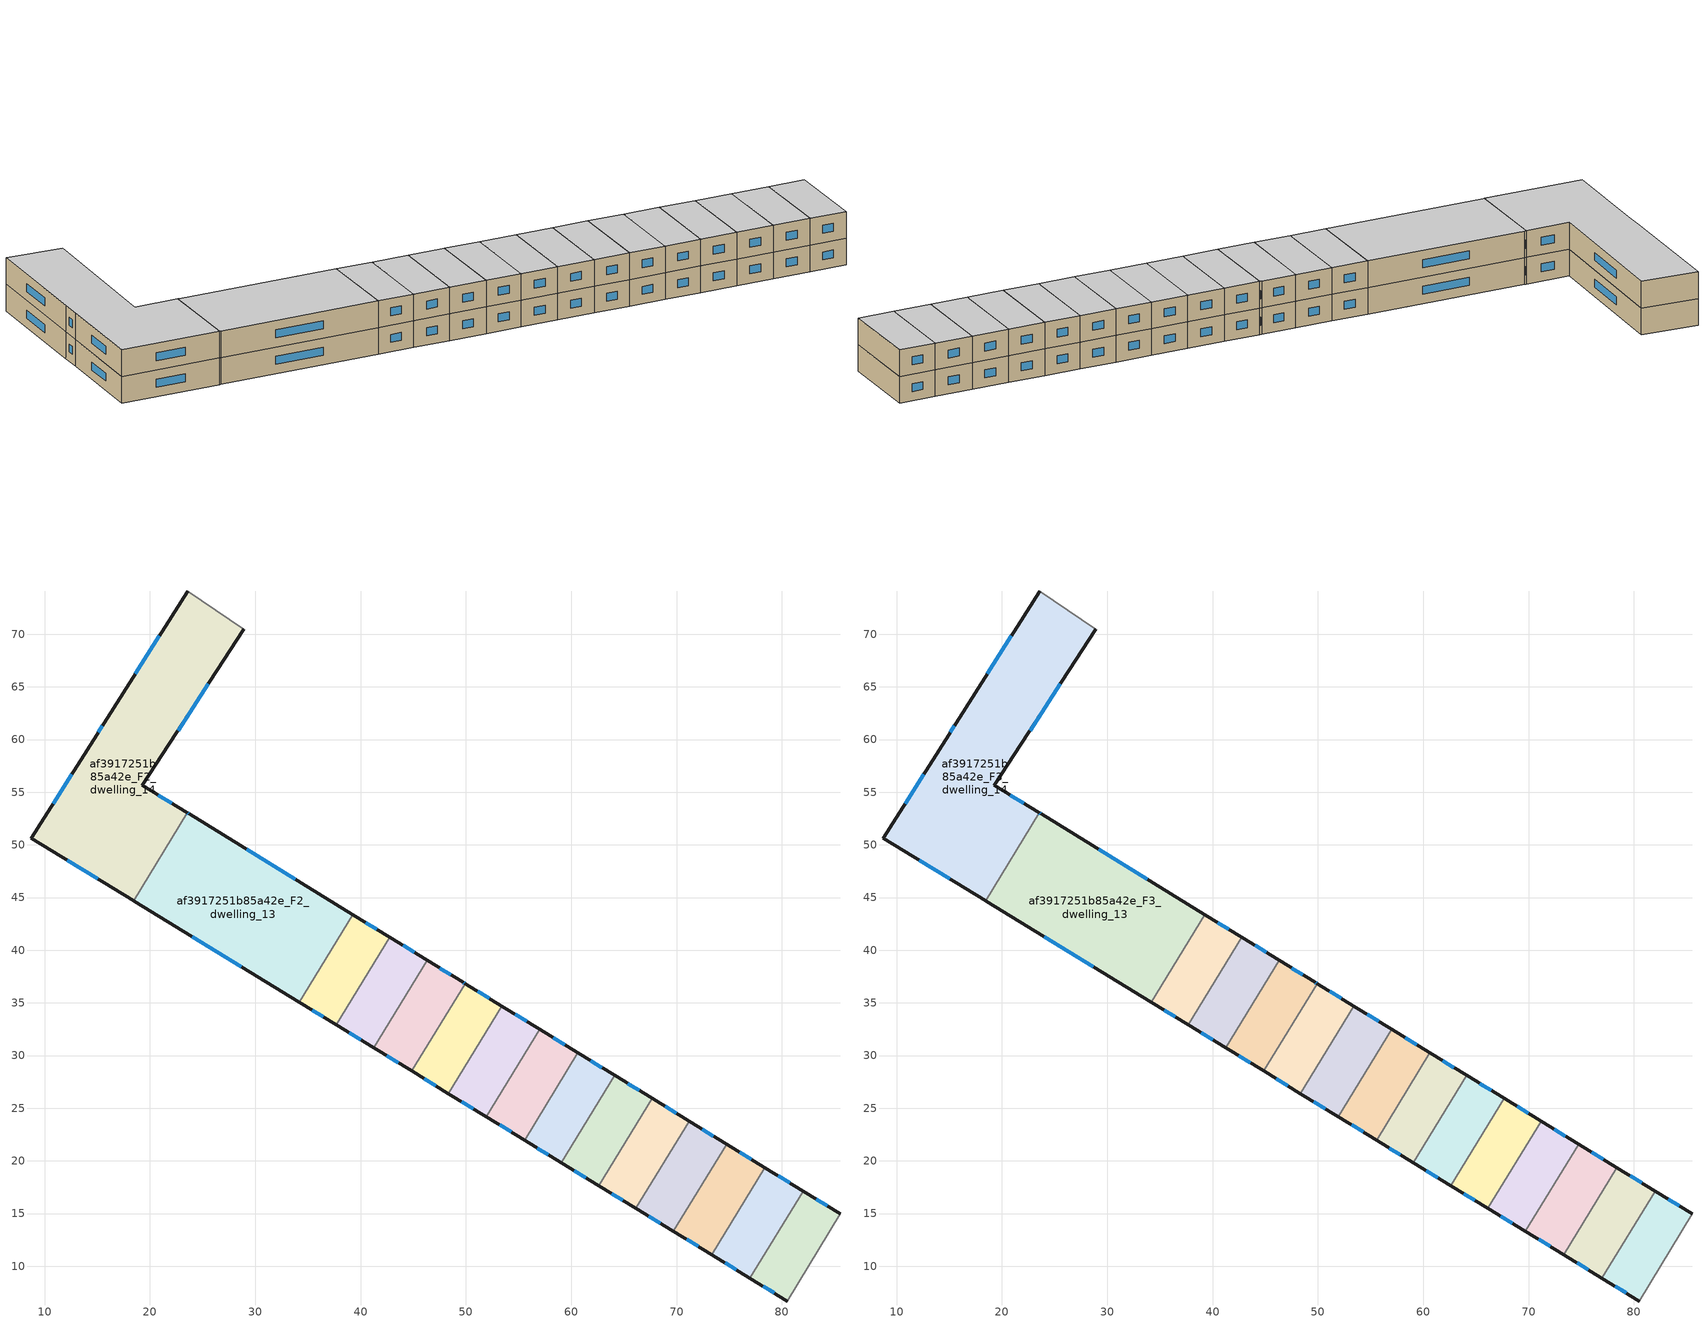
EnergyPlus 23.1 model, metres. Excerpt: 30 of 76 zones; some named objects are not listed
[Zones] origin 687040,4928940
af3917251b85a42e_F2_dwelling_0
 floor to af3917251b85a42e_F1_dwelling_0 (EU_floor_Construction): 85.52,14.97 80.51,6.7 76.96,8.87 82.01,17.12 z6
 wall outside (EU_wall_Construction): 85.52,14.97 82.01,17.12 / 76.96,8.87 80.51,6.7 z6:9
 wall to af3917251b85a42e_F2_dwelling_1 (EU_wall_Construction): 82.01,17.12 76.96,8.87 z6:9
 wall adiabatic (EU_wall_Construction): 80.51,6.7 85.52,14.97 z6:9
 window (EU_Window_Construction): 84.29,15.72 83.24,16.37 / 78.2,8.11 79.26,7.46 z7.05:7.95
af3917251b85a42e_F2_dwelling_1
 floor to af3917251b85a42e_F1_dwelling_1 (EU_floor_Construction): 82.01,17.12 76.96,8.87 73.32,11.1 78.37,19.36 z6
 wall outside (EU_wall_Construction): 82.01,17.12 78.37,19.36 / 73.32,11.1 76.96,8.87 z6:9
 wall to af3917251b85a42e_F2_dwelling_2 (EU_wall_Construction): 78.37,19.36 73.32,11.1 z6:9
 window (EU_Window_Construction): 80.74,17.9 79.65,18.57 / 74.6,10.32 75.68,9.65 z7.05:7.95
af3917251b85a42e_F2_dwelling_10
 floor to af3917251b85a42e_F1_dwelling_10 (EU_floor_Construction): 49.75,36.94 49.92,36.84 44.83,28.54 41.25,30.73 46.34,39.04 z6
 wall outside (EU_wall_Construction): 49.92,36.84 49.75,36.94 46.34,39.04 / 41.25,30.73 44.83,28.54 z6:9
 wall to af3917251b85a42e_F2_dwelling_11 (EU_wall_Construction): 46.34,39.04 41.25,30.73 z6:9
 wall to af3917251b85a42e_F2_dwelling_9 (EU_wall_Construction): 44.83,28.54 49.92,36.84 z6:9
 window (EU_Window_Construction): 48.55,37.68 47.53,38.3 / 49.86,36.87 49.81,36.91 / 42.51,29.96 43.58,29.31 z7.05:7.95
af3917251b85a42e_F2_dwelling_11
 floor to af3917251b85a42e_F1_dwelling_11 (EU_floor_Construction): 46.34,39.04 41.25,30.73 37.7,32.91 42.78,41.22 z6
 wall outside (EU_wall_Construction): 46.34,39.04 42.78,41.22 / 37.7,32.91 41.25,30.73 z6:9
 wall to af3917251b85a42e_F2_dwelling_12 (EU_wall_Construction): 42.78,41.22 37.7,32.91 z6:9
 window (EU_Window_Construction): 45.09,39.8 44.03,40.45 / 38.94,32.15 40,31.5 z7.05:7.95
af3917251b85a42e_F2_dwelling_12
 floor to af3917251b85a42e_F1_dwelling_12 (EU_floor_Construction): 42.78,41.22 37.7,32.91 34.17,35.07 39.26,43.38 z6
 wall outside (EU_wall_Construction): 42.78,41.22 39.26,43.38 / 34.17,35.07 37.7,32.91 z6:9
 wall to af3917251b85a42e_F2_dwelling_13 (EU_wall_Construction): 39.26,43.38 34.17,35.07 z6:9
 window (EU_Window_Construction): 41.55,41.98 40.5,42.62 / 35.41,34.31 36.46,33.67 z7.05:7.95
af3917251b85a42e_F2_dwelling_13
 floor to af3917251b85a42e_F1_dwelling_13 (EU_floor_Construction): 39.26,43.38 34.17,35.07 18.53,44.64 18.45,44.7 23.55,53.03 23.72,52.93 z6
 wall outside (EU_wall_Construction): 39.26,43.38 23.72,52.93 23.55,53.03 / 18.45,44.7 18.53,44.64 34.17,35.07 z6:9
 wall to af3917251b85a42e_F2_dwelling_14 (EU_wall_Construction): 23.55,53.03 18.45,44.7 z6:9
 window (EU_Window_Construction): 23.66,52.97 23.61,53 / 33.81,46.73 29.17,49.58 / 24.02,41.29 28.69,38.43 z7.05:7.95
af3917251b85a42e_F2_dwelling_14
 floor to af3917251b85a42e_F1_dwelling_14 (EU_floor_Construction): 28.92,70.49 19.3,55.65 23.55,53.03 18.45,44.7 8.76,50.63 14.67,60 15.95,62.01 23.58,74.1 z6
 wall outside (EU_wall_Construction): 23.58,74.1 15.95,62.01 14.67,60 8.76,50.63 18.45,44.7 / 23.55,53.03 19.3,55.65 28.92,70.49 z6:9
 wall adiabatic (EU_wall_Construction): 28.92,70.49 23.58,74.1 z6:9
 window (EU_Window_Construction): 12.59,56.71 10.83,53.91 / 15.5,61.3 15.12,60.7 / 20.9,69.86 18.62,66.25 / 22.67,60.85 25.54,65.28 / 22.06,53.95 20.79,54.73 / 12.15,48.55 15.05,46.78 z7.05:7.95
af3917251b85a42e_F2_dwelling_2
 floor to af3917251b85a42e_F1_dwelling_2 (EU_floor_Construction): 78.37,19.36 73.32,11.1 69.68,13.32 74.74,21.59 z6
 wall outside (EU_wall_Construction): 78.37,19.36 74.74,21.59 / 69.68,13.32 73.32,11.1 z6:9
 wall to af3917251b85a42e_F2_dwelling_3 (EU_wall_Construction): 74.74,21.59 69.68,13.32 z6:9
 window (EU_Window_Construction): 77.1,20.14 76.02,20.8 / 70.96,12.54 72.04,11.88 z7.05:7.95
af3917251b85a42e_F2_dwelling_3
 floor to af3917251b85a42e_F1_dwelling_3 (EU_floor_Construction): 74.74,21.59 69.68,13.32 66.13,15.5 71.19,23.77 z6
 wall outside (EU_wall_Construction): 74.74,21.59 71.19,23.77 / 66.13,15.5 69.68,13.32 z6:9
 wall to af3917251b85a42e_F2_dwelling_4 (EU_wall_Construction): 71.19,23.77 66.13,15.5 z6:9
 window (EU_Window_Construction): 73.5,22.35 72.44,23 / 67.38,14.74 68.44,14.09 z7.05:7.95
af3917251b85a42e_F2_dwelling_4
 floor to af3917251b85a42e_F1_dwelling_4 (EU_floor_Construction): 71.19,23.77 66.13,15.5 62.62,17.65 67.68,25.92 z6
 wall outside (EU_wall_Construction): 71.19,23.77 67.68,25.92 / 62.62,17.65 66.13,15.5 z6:9
 wall to af3917251b85a42e_F2_dwelling_5 (EU_wall_Construction): 67.68,25.92 62.62,17.65 z6:9
 window (EU_Window_Construction): 69.96,24.52 68.91,25.17 / 63.85,16.9 64.9,16.25 z7.05:7.95
af3917251b85a42e_F2_dwelling_5
 floor to af3917251b85a42e_F1_dwelling_5 (EU_floor_Construction): 67.68,25.92 62.62,17.65 59.06,19.83 64.12,28.11 z6
 wall outside (EU_wall_Construction): 67.68,25.92 64.12,28.11 / 59.06,19.83 62.62,17.65 z6:9
 wall to af3917251b85a42e_F2_dwelling_6 (EU_wall_Construction): 64.12,28.11 59.06,19.83 z6:9
 window (EU_Window_Construction): 66.43,26.69 65.37,27.34 / 60.3,19.07 61.37,18.42 z7.05:7.95
af3917251b85a42e_F2_dwelling_6
 floor to af3917251b85a42e_F1_dwelling_6 (EU_floor_Construction): 64.12,28.11 59.06,19.83 55.56,21.97 60.64,30.25 z6
 wall outside (EU_wall_Construction): 64.12,28.11 60.64,30.25 / 55.56,21.97 59.06,19.83 z6:9
 wall to af3917251b85a42e_F2_dwelling_7 (EU_wall_Construction): 60.64,30.25 55.56,21.97 z6:9
 window (EU_Window_Construction): 62.9,28.86 61.86,29.5 / 56.79,21.22 57.83,20.58 z7.05:7.95
af3917251b85a42e_F2_dwelling_7
 floor to af3917251b85a42e_F1_dwelling_7 (EU_floor_Construction): 60.64,30.25 55.56,21.97 51.94,24.19 57.02,32.47 z6
 wall outside (EU_wall_Construction): 60.64,30.25 57.02,32.47 / 51.94,24.19 55.56,21.97 z6:9
 wall to af3917251b85a42e_F2_dwelling_8 (EU_wall_Construction): 57.02,32.47 51.94,24.19 z6:9
 window (EU_Window_Construction): 59.37,31.03 58.29,31.7 / 53.21,23.41 54.29,22.75 z7.05:7.95
af3917251b85a42e_F2_dwelling_8
 floor to af3917251b85a42e_F1_dwelling_8 (EU_floor_Construction): 57.02,32.47 51.94,24.19 48.35,26.39 53.42,34.68 z6
 wall outside (EU_wall_Construction): 57.02,32.47 53.42,34.68 / 48.35,26.39 51.94,24.19 z6:9
 wall to af3917251b85a42e_F2_dwelling_9 (EU_wall_Construction): 53.42,34.68 48.35,26.39 z6:9
 window (EU_Window_Construction): 55.76,33.25 54.68,33.91 / 49.61,25.62 50.68,24.96 z7.05:7.95
af3917251b85a42e_F2_dwelling_9
 floor to af3917251b85a42e_F1_dwelling_9 (EU_floor_Construction): 53.42,34.68 48.35,26.39 44.83,28.54 49.92,36.84 z6
 wall outside (EU_wall_Construction): 44.83,28.54 48.35,26.39 / 53.42,34.68 49.92,36.84 z6:9
 window (EU_Window_Construction): 46.07,27.79 47.11,27.14 / 52.19,35.44 51.15,36.08 z7.05:7.95
af3917251b85a42e_F3_dwelling_0
 floor to af3917251b85a42e_F2_dwelling_0 (EU_floor_Construction): 85.52,14.97 80.51,6.7 76.96,8.87 82.01,17.12 z9
 wall outside (EU_wall_Construction): 85.52,14.97 82.01,17.12 / 76.96,8.87 80.51,6.7 z9:12
 wall to af3917251b85a42e_F3_dwelling_1 (EU_wall_Construction): 82.01,17.12 76.96,8.87 z9:12
 wall adiabatic (EU_wall_Construction): 80.51,6.7 85.52,14.97 z9:12
 window (EU_Window_Construction): 84.29,15.72 83.24,16.37 / 78.2,8.11 79.26,7.46 z10.05:10.95
 ceiling to af3917251b85a42e_F4_dwelling_0 (EU_floor_Construction): 80.51,6.7 85.52,14.97 82.01,17.12 76.96,8.87 z12
af3917251b85a42e_F3_dwelling_1
 floor to af3917251b85a42e_F2_dwelling_1 (EU_floor_Construction): 82.01,17.12 76.96,8.87 73.32,11.1 78.37,19.36 z9
 wall outside (EU_wall_Construction): 82.01,17.12 78.37,19.36 / 73.32,11.1 76.96,8.87 z9:12
 wall to af3917251b85a42e_F3_dwelling_2 (EU_wall_Construction): 78.37,19.36 73.32,11.1 z9:12
 window (EU_Window_Construction): 80.74,17.9 79.65,18.57 / 74.6,10.32 75.68,9.65 z10.05:10.95
 ceiling to af3917251b85a42e_F4_dwelling_1 (EU_floor_Construction): 76.96,8.87 82.01,17.12 78.37,19.36 73.32,11.1 z12
af3917251b85a42e_F3_dwelling_10
 floor to af3917251b85a42e_F2_dwelling_10 (EU_floor_Construction): 49.75,36.94 49.92,36.84 44.83,28.54 41.25,30.73 46.34,39.04 z9
 wall outside (EU_wall_Construction): 49.92,36.84 49.75,36.94 46.34,39.04 / 41.25,30.73 44.83,28.54 z9:12
 wall to af3917251b85a42e_F3_dwelling_11 (EU_wall_Construction): 46.34,39.04 41.25,30.73 z9:12
 wall to af3917251b85a42e_F3_dwelling_9 (EU_wall_Construction): 44.83,28.54 49.92,36.84 z9:12
 window (EU_Window_Construction): 48.55,37.68 47.53,38.3 / 49.86,36.87 49.81,36.91 / 42.51,29.96 43.58,29.31 z10.05:10.95
 ceiling to af3917251b85a42e_F4_dwelling_10 (EU_floor_Construction): 44.83,28.54 49.92,36.84 49.75,36.94 46.34,39.04 41.25,30.73 z12
af3917251b85a42e_F3_dwelling_11
 floor to af3917251b85a42e_F2_dwelling_11 (EU_floor_Construction): 46.34,39.04 41.25,30.73 37.7,32.91 42.78,41.22 z9
 wall outside (EU_wall_Construction): 46.34,39.04 42.78,41.22 / 37.7,32.91 41.25,30.73 z9:12
 wall to af3917251b85a42e_F3_dwelling_12 (EU_wall_Construction): 42.78,41.22 37.7,32.91 z9:12
 window (EU_Window_Construction): 45.09,39.8 44.03,40.45 / 38.94,32.15 40,31.5 z10.05:10.95
 ceiling to af3917251b85a42e_F4_dwelling_11 (EU_floor_Construction): 41.25,30.73 46.34,39.04 42.78,41.22 37.7,32.91 z12
af3917251b85a42e_F3_dwelling_12
 floor to af3917251b85a42e_F2_dwelling_12 (EU_floor_Construction): 42.78,41.22 37.7,32.91 34.17,35.07 39.26,43.38 z9
 wall outside (EU_wall_Construction): 42.78,41.22 39.26,43.38 / 34.17,35.07 37.7,32.91 z9:12
 wall to af3917251b85a42e_F3_dwelling_13 (EU_wall_Construction): 39.26,43.38 34.17,35.07 z9:12
 window (EU_Window_Construction): 41.55,41.98 40.5,42.62 / 35.41,34.31 36.46,33.67 z10.05:10.95
 ceiling to af3917251b85a42e_F4_dwelling_12 (EU_floor_Construction): 37.7,32.91 42.78,41.22 39.26,43.38 34.17,35.07 z12
af3917251b85a42e_F3_dwelling_13
 floor to af3917251b85a42e_F2_dwelling_13 (EU_floor_Construction): 39.26,43.38 34.17,35.07 18.53,44.64 18.45,44.7 23.55,53.03 23.72,52.93 z9
 wall outside (EU_wall_Construction): 39.26,43.38 23.72,52.93 23.55,53.03 / 18.45,44.7 18.53,44.64 34.17,35.07 z9:12
 wall to af3917251b85a42e_F3_dwelling_14 (EU_wall_Construction): 23.55,53.03 18.45,44.7 z9:12
 window (EU_Window_Construction): 23.66,52.97 23.61,53 / 33.81,46.73 29.17,49.58 / 24.02,41.29 28.69,38.43 z10.05:10.95
 ceiling to af3917251b85a42e_F4_dwelling_13 (EU_floor_Construction): 34.17,35.07 39.26,43.38 23.72,52.93 23.55,53.03 18.45,44.7 18.53,44.64 z12
af3917251b85a42e_F3_dwelling_14
 floor to af3917251b85a42e_F2_dwelling_14 (EU_floor_Construction): 28.92,70.49 19.3,55.65 23.55,53.03 18.45,44.7 8.76,50.63 14.67,60 15.95,62.01 23.58,74.1 z9
 wall outside (EU_wall_Construction): 23.58,74.1 15.95,62.01 14.67,60 8.76,50.63 18.45,44.7 / 23.55,53.03 19.3,55.65 28.92,70.49 z9:12
 wall adiabatic (EU_wall_Construction): 28.92,70.49 23.58,74.1 z9:12
 window (EU_Window_Construction): 12.59,56.71 10.83,53.91 / 15.5,61.3 15.12,60.7 / 20.9,69.86 18.62,66.25 / 22.67,60.85 25.54,65.28 / 22.06,53.95 20.79,54.73 / 12.15,48.55 15.05,46.78 z10.05:10.95
 ceiling to af3917251b85a42e_F4_dwelling_14 (EU_floor_Construction): 23.55,53.03 19.3,55.65 28.92,70.49 23.58,74.1 15.95,62.01 14.67,60 8.76,50.63 18.45,44.7 z12
af3917251b85a42e_F3_dwelling_2
 floor to af3917251b85a42e_F2_dwelling_2 (EU_floor_Construction): 78.37,19.36 73.32,11.1 69.68,13.32 74.74,21.59 z9
 wall outside (EU_wall_Construction): 78.37,19.36 74.74,21.59 / 69.68,13.32 73.32,11.1 z9:12
 wall to af3917251b85a42e_F3_dwelling_3 (EU_wall_Construction): 74.74,21.59 69.68,13.32 z9:12
 window (EU_Window_Construction): 77.1,20.14 76.02,20.8 / 70.96,12.54 72.04,11.88 z10.05:10.95
 ceiling to af3917251b85a42e_F4_dwelling_2 (EU_floor_Construction): 73.32,11.1 78.37,19.36 74.74,21.59 69.68,13.32 z12
af3917251b85a42e_F3_dwelling_3
 floor to af3917251b85a42e_F2_dwelling_3 (EU_floor_Construction): 74.74,21.59 69.68,13.32 66.13,15.5 71.19,23.77 z9
 wall outside (EU_wall_Construction): 74.74,21.59 71.19,23.77 / 66.13,15.5 69.68,13.32 z9:12
 wall to af3917251b85a42e_F3_dwelling_4 (EU_wall_Construction): 71.19,23.77 66.13,15.5 z9:12
 window (EU_Window_Construction): 73.5,22.35 72.44,23 / 67.38,14.74 68.44,14.09 z10.05:10.95
 ceiling to af3917251b85a42e_F4_dwelling_3 (EU_floor_Construction): 69.68,13.32 74.74,21.59 71.19,23.77 66.13,15.5 z12
af3917251b85a42e_F3_dwelling_4
 floor to af3917251b85a42e_F2_dwelling_4 (EU_floor_Construction): 71.19,23.77 66.13,15.5 62.62,17.65 67.68,25.92 z9
 wall outside (EU_wall_Construction): 71.19,23.77 67.68,25.92 / 62.62,17.65 66.13,15.5 z9:12
 wall to af3917251b85a42e_F3_dwelling_5 (EU_wall_Construction): 67.68,25.92 62.62,17.65 z9:12
 window (EU_Window_Construction): 69.96,24.52 68.91,25.17 / 63.85,16.9 64.9,16.25 z10.05:10.95
 ceiling to af3917251b85a42e_F4_dwelling_4 (EU_floor_Construction): 66.13,15.5 71.19,23.77 67.68,25.92 62.62,17.65 z12
af3917251b85a42e_F3_dwelling_5
 floor to af3917251b85a42e_F2_dwelling_5 (EU_floor_Construction): 67.68,25.92 62.62,17.65 59.06,19.83 64.12,28.11 z9
 wall outside (EU_wall_Construction): 67.68,25.92 64.12,28.11 / 59.06,19.83 62.62,17.65 z9:12
 wall to af3917251b85a42e_F3_dwelling_6 (EU_wall_Construction): 64.12,28.11 59.06,19.83 z9:12
 window (EU_Window_Construction): 66.43,26.69 65.37,27.34 / 60.3,19.07 61.37,18.42 z10.05:10.95
 ceiling to af3917251b85a42e_F4_dwelling_5 (EU_floor_Construction): 62.62,17.65 67.68,25.92 64.12,28.11 59.06,19.83 z12
af3917251b85a42e_F3_dwelling_6
 floor to af3917251b85a42e_F2_dwelling_6 (EU_floor_Construction): 64.12,28.11 59.06,19.83 55.56,21.97 60.64,30.25 z9
 wall outside (EU_wall_Construction): 64.12,28.11 60.64,30.25 / 55.56,21.97 59.06,19.83 z9:12
 wall to af3917251b85a42e_F3_dwelling_7 (EU_wall_Construction): 60.64,30.25 55.56,21.97 z9:12
 window (EU_Window_Construction): 62.9,28.86 61.86,29.5 / 56.79,21.22 57.83,20.58 z10.05:10.95
 ceiling to af3917251b85a42e_F4_dwelling_6 (EU_floor_Construction): 59.06,19.83 64.12,28.11 60.64,30.25 55.56,21.97 z12
af3917251b85a42e_F3_dwelling_7
 floor to af3917251b85a42e_F2_dwelling_7 (EU_floor_Construction): 60.64,30.25 55.56,21.97 51.94,24.19 57.02,32.47 z9
 wall outside (EU_wall_Construction): 60.64,30.25 57.02,32.47 / 51.94,24.19 55.56,21.97 z9:12
 wall to af3917251b85a42e_F3_dwelling_8 (EU_wall_Construction): 57.02,32.47 51.94,24.19 z9:12
 window (EU_Window_Construction): 59.37,31.03 58.29,31.7 / 53.21,23.41 54.29,22.75 z10.05:10.95
 ceiling to af3917251b85a42e_F4_dwelling_7 (EU_floor_Construction): 55.56,21.97 60.64,30.25 57.02,32.47 51.94,24.19 z12
af3917251b85a42e_F3_dwelling_8
 floor to af3917251b85a42e_F2_dwelling_8 (EU_floor_Construction): 57.02,32.47 51.94,24.19 48.35,26.39 53.42,34.68 z9
 wall outside (EU_wall_Construction): 57.02,32.47 53.42,34.68 / 48.35,26.39 51.94,24.19 z9:12
 wall to af3917251b85a42e_F3_dwelling_9 (EU_wall_Construction): 53.42,34.68 48.35,26.39 z9:12
 window (EU_Window_Construction): 55.76,33.25 54.68,33.91 / 49.61,25.62 50.68,24.96 z10.05:10.95
 ceiling to af3917251b85a42e_F4_dwelling_8 (EU_floor_Construction): 51.94,24.19 57.02,32.47 53.42,34.68 48.35,26.39 z12
af3917251b85a42e_F3_dwelling_9
 floor to af3917251b85a42e_F2_dwelling_9 (EU_floor_Construction): 53.42,34.68 48.35,26.39 44.83,28.54 49.92,36.84 z9
 wall outside (EU_wall_Construction): 44.83,28.54 48.35,26.39 / 53.42,34.68 49.92,36.84 z9:12
 window (EU_Window_Construction): 46.07,27.79 47.11,27.14 / 52.19,35.44 51.15,36.08 z10.05:10.95
 ceiling to af3917251b85a42e_F4_dwelling_9 (EU_floor_Construction): 48.35,26.39 53.42,34.68 49.92,36.84 44.83,28.54 z12
[Building]
EU S2 Campaign: North Axis=0; Terrain=City; Solar Distribution=FullExterior
[Site:Location]
Bologna: Latitude=44.5; Longitude=11.25; Time Zone=1; Elevation=37
[SizingPeriod:WeatherFileDays]
AnnualSizingPeriod: Begin Month=1; Begin Day of Month=1; End Month=12; End Day of Month=31; Day of Week for Start Day=Monday; Use Weather File Daylight Saving Period=No; Use Weather File Rain and Snow Indicators=No
[MATERIAL]
EU_InternalMass_Material: Roughness=MediumRough; Thickness=0.1; Conductivity=1; Density=1800; Specific Heat=900; Thermal Absorptance=0.9; Solar Absorptance=0.7; Visible Absorptance=0.7
[MATERIAL:NOMASS] Roughness=MediumRough; Thermal Absorptance=0.9; Solar Absorptance=0.7; Visible Absorptance=0.7
Name | Thermal Resistance
EU_wall_NoMass | 0.890213
EU_floor_NoMass | 0.79516
[WINDOWMATERIAL:SIMPLEGLAZINGSYSTEM]
EU_Window_SimpleGlazing: UFactor=4.49146; Solar Heat Gain Coefficient=0.85; Visible Transmittance=0.85
[CONSTRUCTION]
EU_wall_Construction: EU_wall_NoMass
EU_floor_Construction: EU_floor_NoMass
EU_Window_Construction: EU_Window_SimpleGlazing
EU_InternalMass_Construction: EU_InternalMass_Material
[ZONE] Type=1; Multiplier=1; Ceiling Height=autocalculate; Floor Area=autocalculate; Part of Total Floor Area=Yes
Name | Volume
af3917251b85a42e_F2_dwelling_0; af3917251b85a42e_F3_dwelling_0 | 119.942
af3917251b85a42e_F2_dwelling_1; af3917251b85a42e_F3_dwelling_1 | 124.054
af3917251b85a42e_F2_dwelling_10; af3917251b85a42e_F3_dwelling_10 | 122.712
af3917251b85a42e_F2_dwelling_11; af3917251b85a42e_F3_dwelling_11 | 121.808
af3917251b85a42e_F2_dwelling_12; af3917251b85a42e_F3_dwelling_12 | 120.925
af3917251b85a42e_F2_dwelling_13; af3917251b85a42e_F3_dwelling_13 | 539.889
af3917251b85a42e_F2_dwelling_14; af3917251b85a42e_F3_dwelling_14 | 670.49
af3917251b85a42e_F2_dwelling_2; af3917251b85a42e_F3_dwelling_2 | 123.789
af3917251b85a42e_F2_dwelling_3; af3917251b85a42e_F3_dwelling_3 | 121.152
af3917251b85a42e_F2_dwelling_4; af3917251b85a42e_F3_dwelling_4 | 119.841
af3917251b85a42e_F2_dwelling_5; af3917251b85a42e_F3_dwelling_5 | 121.573
af3917251b85a42e_F2_dwelling_6; af3917251b85a42e_F3_dwelling_6 | 119.254
af3917251b85a42e_F2_dwelling_7; af3917251b85a42e_F3_dwelling_7 | 123.708
af3917251b85a42e_F2_dwelling_8; af3917251b85a42e_F3_dwelling_8 | 123.05
af3917251b85a42e_F2_dwelling_9; af3917251b85a42e_F3_dwelling_9 | 120.151
[INTERNALMASS] Construction=EU_InternalMass_Construction
Name | Zone or ZoneList | Surface Area
af3917251b85a42e_F2_dwelling_0_EU_InternalMass | af3917251b85a42e_F2_dwelling_0 | 39.9807
af3917251b85a42e_F2_dwelling_1_EU_InternalMass | af3917251b85a42e_F2_dwelling_1 | 41.351
af3917251b85a42e_F2_dwelling_2_EU_InternalMass | af3917251b85a42e_F2_dwelling_2 | 41.263
af3917251b85a42e_F2_dwelling_3_EU_InternalMass | af3917251b85a42e_F2_dwelling_3 | 40.3839
af3917251b85a42e_F2_dwelling_4_EU_InternalMass | af3917251b85a42e_F2_dwelling_4 | 39.9469
af3917251b85a42e_F2_dwelling_5_EU_InternalMass | af3917251b85a42e_F2_dwelling_5 | 40.5246
af3917251b85a42e_F2_dwelling_6_EU_InternalMass | af3917251b85a42e_F2_dwelling_6 | 39.7513
af3917251b85a42e_F2_dwelling_7_EU_InternalMass | af3917251b85a42e_F2_dwelling_7 | 41.2357
af3917251b85a42e_F2_dwelling_8_EU_InternalMass | af3917251b85a42e_F2_dwelling_8 | 41.0166
af3917251b85a42e_F2_dwelling_9_EU_InternalMass | af3917251b85a42e_F2_dwelling_9 | 40.0427
af3917251b85a42e_F2_dwelling_10_EU_InternalMass | af3917251b85a42e_F2_dwelling_10 | 40.9113
af3917251b85a42e_F2_dwelling_11_EU_InternalMass | af3917251b85a42e_F2_dwelling_11 | 40.6024
af3917251b85a42e_F2_dwelling_12_EU_InternalMass | af3917251b85a42e_F2_dwelling_12 | 40.3082
af3917251b85a42e_F2_dwelling_13_EU_InternalMass | af3917251b85a42e_F2_dwelling_13 | 179.964
af3917251b85a42e_F2_dwelling_14_EU_InternalMass | af3917251b85a42e_F2_dwelling_14 | 223.495
af3917251b85a42e_F3_dwelling_0_EU_InternalMass | af3917251b85a42e_F3_dwelling_0 | 39.9807
af3917251b85a42e_F3_dwelling_1_EU_InternalMass | af3917251b85a42e_F3_dwelling_1 | 41.351
af3917251b85a42e_F3_dwelling_2_EU_InternalMass | af3917251b85a42e_F3_dwelling_2 | 41.263
af3917251b85a42e_F3_dwelling_3_EU_InternalMass | af3917251b85a42e_F3_dwelling_3 | 40.3839
af3917251b85a42e_F3_dwelling_4_EU_InternalMass | af3917251b85a42e_F3_dwelling_4 | 39.9469
af3917251b85a42e_F3_dwelling_5_EU_InternalMass | af3917251b85a42e_F3_dwelling_5 | 40.5246
af3917251b85a42e_F3_dwelling_6_EU_InternalMass | af3917251b85a42e_F3_dwelling_6 | 39.7513
af3917251b85a42e_F3_dwelling_7_EU_InternalMass | af3917251b85a42e_F3_dwelling_7 | 41.2357
af3917251b85a42e_F3_dwelling_8_EU_InternalMass | af3917251b85a42e_F3_dwelling_8 | 41.0166
af3917251b85a42e_F3_dwelling_9_EU_InternalMass | af3917251b85a42e_F3_dwelling_9 | 40.0427
af3917251b85a42e_F3_dwelling_10_EU_InternalMass | af3917251b85a42e_F3_dwelling_10 | 40.9113
af3917251b85a42e_F3_dwelling_11_EU_InternalMass | af3917251b85a42e_F3_dwelling_11 | 40.6024
af3917251b85a42e_F3_dwelling_12_EU_InternalMass | af3917251b85a42e_F3_dwelling_12 | 40.3082
af3917251b85a42e_F3_dwelling_13_EU_InternalMass | af3917251b85a42e_F3_dwelling_13 | 179.964
af3917251b85a42e_F3_dwelling_14_EU_InternalMass | af3917251b85a42e_F3_dwelling_14 | 223.495
[OTHEREQUIPMENT] Fuel Type=Electricity; Design Level Calculation Method=Watts/Area; Power per Zone Floor Area=1; Fraction Latent=0; Fraction Radiant=0; Fraction Lost=0; Carbon Dioxide Generation Rate=0; EndUse Subcategory=EU_Step8_InternalGains
Name | Zone or ZoneList or Space or SpaceList | Schedule
EU_Step8_InternalGain_af3917251b85a42e_F2_dwelling_0_f000 | af3917251b85a42e_F2_dwelling_0 | EU_Step8_GainSchedule_af3917251b85a42e_F2_dwelling_0_f000
EU_Step8_InternalGain_af3917251b85a42e_F2_dwelling_1_f000 | af3917251b85a42e_F2_dwelling_1 | EU_Step8_GainSchedule_af3917251b85a42e_F2_dwelling_1_f000
EU_Step8_InternalGain_af3917251b85a42e_F2_dwelling_2_f000 | af3917251b85a42e_F2_dwelling_2 | EU_Step8_GainSchedule_af3917251b85a42e_F2_dwelling_2_f000
EU_Step8_InternalGain_af3917251b85a42e_F2_dwelling_3_f000 | af3917251b85a42e_F2_dwelling_3 | EU_Step8_GainSchedule_af3917251b85a42e_F2_dwelling_3_f000
EU_Step8_InternalGain_af3917251b85a42e_F2_dwelling_4_f000 | af3917251b85a42e_F2_dwelling_4 | EU_Step8_GainSchedule_af3917251b85a42e_F2_dwelling_4_f000
EU_Step8_InternalGain_af3917251b85a42e_F2_dwelling_5_f000 | af3917251b85a42e_F2_dwelling_5 | EU_Step8_GainSchedule_af3917251b85a42e_F2_dwelling_5_f000
EU_Step8_InternalGain_af3917251b85a42e_F2_dwelling_6_f000 | af3917251b85a42e_F2_dwelling_6 | EU_Step8_GainSchedule_af3917251b85a42e_F2_dwelling_6_f000
EU_Step8_InternalGain_af3917251b85a42e_F2_dwelling_7_f000 | af3917251b85a42e_F2_dwelling_7 | EU_Step8_GainSchedule_af3917251b85a42e_F2_dwelling_7_f000
EU_Step8_InternalGain_af3917251b85a42e_F2_dwelling_8_f000 | af3917251b85a42e_F2_dwelling_8 | EU_Step8_GainSchedule_af3917251b85a42e_F2_dwelling_8_f000
EU_Step8_InternalGain_af3917251b85a42e_F2_dwelling_9_f000 | af3917251b85a42e_F2_dwelling_9 | EU_Step8_GainSchedule_af3917251b85a42e_F2_dwelling_9_f000
EU_Step8_InternalGain_af3917251b85a42e_F2_dwelling_10_f000 | af3917251b85a42e_F2_dwelling_10 | EU_Step8_GainSchedule_af3917251b85a42e_F2_dwelling_10_f000
EU_Step8_InternalGain_af3917251b85a42e_F2_dwelling_11_f000 | af3917251b85a42e_F2_dwelling_11 | EU_Step8_GainSchedule_af3917251b85a42e_F2_dwelling_11_f000
EU_Step8_InternalGain_af3917251b85a42e_F2_dwelling_12_f000 | af3917251b85a42e_F2_dwelling_12 | EU_Step8_GainSchedule_af3917251b85a42e_F2_dwelling_12_f000
EU_Step8_InternalGain_af3917251b85a42e_F2_dwelling_13_f000 | af3917251b85a42e_F2_dwelling_13 | EU_Step8_GainSchedule_af3917251b85a42e_F2_dwelling_13_f000
EU_Step8_InternalGain_af3917251b85a42e_F2_dwelling_14_f000 | af3917251b85a42e_F2_dwelling_14 | EU_Step8_GainSchedule_af3917251b85a42e_F2_dwelling_14_f000
EU_Step8_InternalGain_af3917251b85a42e_F3_dwelling_0_f000 | af3917251b85a42e_F3_dwelling_0 | EU_Step8_GainSchedule_af3917251b85a42e_F3_dwelling_0_f000
EU_Step8_InternalGain_af3917251b85a42e_F3_dwelling_1_f000 | af3917251b85a42e_F3_dwelling_1 | EU_Step8_GainSchedule_af3917251b85a42e_F3_dwelling_1_f000
EU_Step8_InternalGain_af3917251b85a42e_F3_dwelling_2_f000 | af3917251b85a42e_F3_dwelling_2 | EU_Step8_GainSchedule_af3917251b85a42e_F3_dwelling_2_f000
EU_Step8_InternalGain_af3917251b85a42e_F3_dwelling_3_f000 | af3917251b85a42e_F3_dwelling_3 | EU_Step8_GainSchedule_af3917251b85a42e_F3_dwelling_3_f000
EU_Step8_InternalGain_af3917251b85a42e_F3_dwelling_4_f000 | af3917251b85a42e_F3_dwelling_4 | EU_Step8_GainSchedule_af3917251b85a42e_F3_dwelling_4_f000
EU_Step8_InternalGain_af3917251b85a42e_F3_dwelling_5_f000 | af3917251b85a42e_F3_dwelling_5 | EU_Step8_GainSchedule_af3917251b85a42e_F3_dwelling_5_f000
EU_Step8_InternalGain_af3917251b85a42e_F3_dwelling_6_f000 | af3917251b85a42e_F3_dwelling_6 | EU_Step8_GainSchedule_af3917251b85a42e_F3_dwelling_6_f000
EU_Step8_InternalGain_af3917251b85a42e_F3_dwelling_7_f000 | af3917251b85a42e_F3_dwelling_7 | EU_Step8_GainSchedule_af3917251b85a42e_F3_dwelling_7_f000
EU_Step8_InternalGain_af3917251b85a42e_F3_dwelling_8_f000 | af3917251b85a42e_F3_dwelling_8 | EU_Step8_GainSchedule_af3917251b85a42e_F3_dwelling_8_f000
EU_Step8_InternalGain_af3917251b85a42e_F3_dwelling_9_f000 | af3917251b85a42e_F3_dwelling_9 | EU_Step8_GainSchedule_af3917251b85a42e_F3_dwelling_9_f000
EU_Step8_InternalGain_af3917251b85a42e_F3_dwelling_10_f000 | af3917251b85a42e_F3_dwelling_10 | EU_Step8_GainSchedule_af3917251b85a42e_F3_dwelling_10_f000
EU_Step8_InternalGain_af3917251b85a42e_F3_dwelling_11_f000 | af3917251b85a42e_F3_dwelling_11 | EU_Step8_GainSchedule_af3917251b85a42e_F3_dwelling_11_f000
EU_Step8_InternalGain_af3917251b85a42e_F3_dwelling_12_f000 | af3917251b85a42e_F3_dwelling_12 | EU_Step8_GainSchedule_af3917251b85a42e_F3_dwelling_12_f000
EU_Step8_InternalGain_af3917251b85a42e_F3_dwelling_13_f000 | af3917251b85a42e_F3_dwelling_13 | EU_Step8_GainSchedule_af3917251b85a42e_F3_dwelling_13_f000
EU_Step8_InternalGain_af3917251b85a42e_F3_dwelling_14_f000 | af3917251b85a42e_F3_dwelling_14 | EU_Step8_GainSchedule_af3917251b85a42e_F3_dwelling_14_f000
[ZONEVENTILATION:DESIGNFLOWRATE] Schedule=EU_AlwaysOn; Design Flow Rate Calculation Method=AirChanges/Hour; Air Changes per Hour=0.718634; Ventilation Type=Natural; Fan Pressure Rise=0; Fan Total Efficiency=1; Constant Term Coefficient=1; Temperature Term Coefficient=0; Velocity Term Coefficient=0; Velocity Squared Term Coefficient=0; Minimum Indoor Temperature=-100; Maximum Indoor Temperature=100; Delta Temperature=-100; Minimum Outdoor Temperature=-100; Maximum Outdoor Temperature=100; Maximum Wind Speed=40
Name | Zone or ZoneList or Space or SpaceList
EU_ConstantAir_af3917251b85a42e_F2_dwelling_0 | af3917251b85a42e_F2_dwelling_0
EU_ConstantAir_af3917251b85a42e_F2_dwelling_1 | af3917251b85a42e_F2_dwelling_1
EU_ConstantAir_af3917251b85a42e_F2_dwelling_2 | af3917251b85a42e_F2_dwelling_2
EU_ConstantAir_af3917251b85a42e_F2_dwelling_3 | af3917251b85a42e_F2_dwelling_3
EU_ConstantAir_af3917251b85a42e_F2_dwelling_4 | af3917251b85a42e_F2_dwelling_4
EU_ConstantAir_af3917251b85a42e_F2_dwelling_5 | af3917251b85a42e_F2_dwelling_5
EU_ConstantAir_af3917251b85a42e_F2_dwelling_6 | af3917251b85a42e_F2_dwelling_6
EU_ConstantAir_af3917251b85a42e_F2_dwelling_7 | af3917251b85a42e_F2_dwelling_7
EU_ConstantAir_af3917251b85a42e_F2_dwelling_8 | af3917251b85a42e_F2_dwelling_8
EU_ConstantAir_af3917251b85a42e_F2_dwelling_9 | af3917251b85a42e_F2_dwelling_9
EU_ConstantAir_af3917251b85a42e_F2_dwelling_10 | af3917251b85a42e_F2_dwelling_10
EU_ConstantAir_af3917251b85a42e_F2_dwelling_11 | af3917251b85a42e_F2_dwelling_11
EU_ConstantAir_af3917251b85a42e_F2_dwelling_12 | af3917251b85a42e_F2_dwelling_12
EU_ConstantAir_af3917251b85a42e_F2_dwelling_13 | af3917251b85a42e_F2_dwelling_13
EU_ConstantAir_af3917251b85a42e_F2_dwelling_14 | af3917251b85a42e_F2_dwelling_14
EU_ConstantAir_af3917251b85a42e_F3_dwelling_0 | af3917251b85a42e_F3_dwelling_0
EU_ConstantAir_af3917251b85a42e_F3_dwelling_1 | af3917251b85a42e_F3_dwelling_1
EU_ConstantAir_af3917251b85a42e_F3_dwelling_2 | af3917251b85a42e_F3_dwelling_2
EU_ConstantAir_af3917251b85a42e_F3_dwelling_3 | af3917251b85a42e_F3_dwelling_3
EU_ConstantAir_af3917251b85a42e_F3_dwelling_4 | af3917251b85a42e_F3_dwelling_4
EU_ConstantAir_af3917251b85a42e_F3_dwelling_5 | af3917251b85a42e_F3_dwelling_5
EU_ConstantAir_af3917251b85a42e_F3_dwelling_6 | af3917251b85a42e_F3_dwelling_6
EU_ConstantAir_af3917251b85a42e_F3_dwelling_7 | af3917251b85a42e_F3_dwelling_7
EU_ConstantAir_af3917251b85a42e_F3_dwelling_8 | af3917251b85a42e_F3_dwelling_8
EU_ConstantAir_af3917251b85a42e_F3_dwelling_9 | af3917251b85a42e_F3_dwelling_9
EU_ConstantAir_af3917251b85a42e_F3_dwelling_10 | af3917251b85a42e_F3_dwelling_10
EU_ConstantAir_af3917251b85a42e_F3_dwelling_11 | af3917251b85a42e_F3_dwelling_11
EU_ConstantAir_af3917251b85a42e_F3_dwelling_12 | af3917251b85a42e_F3_dwelling_12
EU_ConstantAir_af3917251b85a42e_F3_dwelling_13 | af3917251b85a42e_F3_dwelling_13
EU_ConstantAir_af3917251b85a42e_F3_dwelling_14 | af3917251b85a42e_F3_dwelling_14
[HVACTEMPLATE:ZONE:IDEALLOADSAIRSYSTEM] System Availability Schedule=EU_AlwaysOn; Maximum Heating Supply Air Temperature=50; Minimum Cooling Supply Air Temperature=13; Maximum Heating Supply Air Humidity Ratio=0.0156; Minimum Cooling Supply Air Humidity Ratio=0.0077; Heating Limit=NoLimit; Cooling Limit=NoLimit; Heating Availability Schedule=EU_AlwaysOn; Cooling Availability Schedule=EU_CoolingOff; Dehumidification Control Type=ConstantSensibleHeatRatio; Cooling Sensible Heat Ratio=0.7; Dehumidification Setpoint=60; Humidification Control Type=None; Humidification Setpoint=30; Outdoor Air Method=None; Outdoor Air Flow Rate per Person=0.00944; Outdoor Air Flow Rate per Zone Floor Area=0; Outdoor Air Flow Rate per Zone=0; Demand Controlled Ventilation Type=None; Outdoor Air Economizer Type=NoEconomizer; Heat Recovery Type=None; Sensible Heat Recovery Effectiveness=0.7; Latent Heat Recovery Effectiveness=0.65
Name | Template Thermostat
af3917251b85a42e_F2_dwelling_0 | EU_HeatOnly_af3917251b85a42e_F2_dwelling_0
af3917251b85a42e_F2_dwelling_1 | EU_HeatOnly_af3917251b85a42e_F2_dwelling_1
af3917251b85a42e_F2_dwelling_2 | EU_HeatOnly_af3917251b85a42e_F2_dwelling_2
af3917251b85a42e_F2_dwelling_3 | EU_HeatOnly_af3917251b85a42e_F2_dwelling_3
af3917251b85a42e_F2_dwelling_4 | EU_HeatOnly_af3917251b85a42e_F2_dwelling_4
af3917251b85a42e_F2_dwelling_5 | EU_HeatOnly_af3917251b85a42e_F2_dwelling_5
af3917251b85a42e_F2_dwelling_6 | EU_HeatOnly_af3917251b85a42e_F2_dwelling_6
af3917251b85a42e_F2_dwelling_7 | EU_HeatOnly_af3917251b85a42e_F2_dwelling_7
af3917251b85a42e_F2_dwelling_8 | EU_HeatOnly_af3917251b85a42e_F2_dwelling_8
af3917251b85a42e_F2_dwelling_9 | EU_HeatOnly_af3917251b85a42e_F2_dwelling_9
af3917251b85a42e_F2_dwelling_10 | EU_HeatOnly_af3917251b85a42e_F2_dwelling_10
af3917251b85a42e_F2_dwelling_11 | EU_HeatOnly_af3917251b85a42e_F2_dwelling_11
af3917251b85a42e_F2_dwelling_12 | EU_HeatOnly_af3917251b85a42e_F2_dwelling_12
af3917251b85a42e_F2_dwelling_13 | EU_HeatOnly_af3917251b85a42e_F2_dwelling_13
af3917251b85a42e_F2_dwelling_14 | EU_HeatOnly_af3917251b85a42e_F2_dwelling_14
af3917251b85a42e_F3_dwelling_0 | EU_HeatOnly_af3917251b85a42e_F3_dwelling_0
af3917251b85a42e_F3_dwelling_1 | EU_HeatOnly_af3917251b85a42e_F3_dwelling_1
af3917251b85a42e_F3_dwelling_2 | EU_HeatOnly_af3917251b85a42e_F3_dwelling_2
af3917251b85a42e_F3_dwelling_3 | EU_HeatOnly_af3917251b85a42e_F3_dwelling_3
af3917251b85a42e_F3_dwelling_4 | EU_HeatOnly_af3917251b85a42e_F3_dwelling_4
af3917251b85a42e_F3_dwelling_5 | EU_HeatOnly_af3917251b85a42e_F3_dwelling_5
af3917251b85a42e_F3_dwelling_6 | EU_HeatOnly_af3917251b85a42e_F3_dwelling_6
af3917251b85a42e_F3_dwelling_7 | EU_HeatOnly_af3917251b85a42e_F3_dwelling_7
af3917251b85a42e_F3_dwelling_8 | EU_HeatOnly_af3917251b85a42e_F3_dwelling_8
af3917251b85a42e_F3_dwelling_9 | EU_HeatOnly_af3917251b85a42e_F3_dwelling_9
af3917251b85a42e_F3_dwelling_10 | EU_HeatOnly_af3917251b85a42e_F3_dwelling_10
af3917251b85a42e_F3_dwelling_11 | EU_HeatOnly_af3917251b85a42e_F3_dwelling_11
af3917251b85a42e_F3_dwelling_12 | EU_HeatOnly_af3917251b85a42e_F3_dwelling_12
af3917251b85a42e_F3_dwelling_13 | EU_HeatOnly_af3917251b85a42e_F3_dwelling_13
af3917251b85a42e_F3_dwelling_14 | EU_HeatOnly_af3917251b85a42e_F3_dwelling_14
[SIZING:ZONE] Zone Cooling Design Supply Air Temperature Input Method=SupplyAirTemperature; Zone Cooling Design Supply Air Temperature=13; Zone Heating Design Supply Air Temperature Input Method=SupplyAirTemperature; Zone Heating Design Supply Air Temperature=50; Zone Cooling Design Supply Air Humidity Ratio=0.008; Zone Heating Design Supply Air Humidity Ratio=0.008; Cooling Design Air Flow Method=DesignDay; Cooling Design Air Flow Rate=0; Cooling Minimum Air Flow per Zone Floor Area=0.000762; Cooling Minimum Air Flow=0; Cooling Minimum Air Flow Fraction=0.2; Heating Design Air Flow Method=DesignDay; Heating Design Air Flow Rate=0; Heating Maximum Air Flow per Zone Floor Area=0.002032; Heating Maximum Air Flow=0.141576; Heating Maximum Air Flow Fraction=0.3; Account for Dedicated Outdoor Air System=No; Dedicated Outdoor Air System Control Strategy=NeutralSupplyAir; Dedicated Outdoor Air Low Setpoint Temperature for Design=autosize; Dedicated Outdoor Air High Setpoint Temperature for Design=autosize; Zone Load Sizing Method=Sensible Load Only No Latent Load; Zone Latent Cooling Design Supply Air Humidity Ratio Input Method=HumidityRatioDifference; Zone Cooling Design Supply Air Humidity Ratio Difference=0.005; Zone Latent Heating Design Supply Air Humidity Ratio Input Method=HumidityRatioDifference; Zone Humidification Design Supply Air Humidity Ratio Difference=0.005
af3917251b85a42e_F2_dwelling_0; af3917251b85a42e_F2_dwelling_1; af3917251b85a42e_F2_dwelling_2; af3917251b85a42e_F2_dwelling_3; af3917251b85a42e_F2_dwelling_4; af3917251b85a42e_F2_dwelling_5; af3917251b85a42e_F2_dwelling_6; af3917251b85a42e_F2_dwelling_7; af3917251b85a42e_F2_dwelling_8; af3917251b85a42e_F2_dwelling_9; af3917251b85a42e_F2_dwelling_10; af3917251b85a42e_F2_dwelling_11; af3917251b85a42e_F2_dwelling_12; af3917251b85a42e_F2_dwelling_13; af3917251b85a42e_F2_dwelling_14; af3917251b85a42e_F3_dwelling_0; af3917251b85a42e_F3_dwelling_1; af3917251b85a42e_F3_dwelling_2; af3917251b85a42e_F3_dwelling_3; af3917251b85a42e_F3_dwelling_4; af3917251b85a42e_F3_dwelling_5; af3917251b85a42e_F3_dwelling_6; af3917251b85a42e_F3_dwelling_7; af3917251b85a42e_F3_dwelling_8; af3917251b85a42e_F3_dwelling_9; af3917251b85a42e_F3_dwelling_10; af3917251b85a42e_F3_dwelling_11; af3917251b85a42e_F3_dwelling_12; af3917251b85a42e_F3_dwelling_13; af3917251b85a42e_F3_dwelling_14
[SCHEDULE:CONSTANT]
Name | Hourly Value
EU_AlwaysOn | 1
EU_CoolingOff | 0
[SCHEDULE:FILE] Column Number=1; Rows to Skip at Top=0; Number of Hours of Data=8760; Column Separator=Comma; Interpolate to Timestep=No; Minutes per Item=60; Adjust Schedule for Daylight Savings=Yes
Name | File
EU_Step8_GainSchedule_af3917251b85a42e_F2_dwelling_0_f000 | ../../schedules/af3917251b85a42e/af3917251b85a42e_F2_dwelling_0_f000_gain.csv
EU_Step8_GainSchedule_af3917251b85a42e_F2_dwelling_1_f000 | ../../schedules/af3917251b85a42e/af3917251b85a42e_F2_dwelling_1_f000_gain.csv
EU_Step8_GainSchedule_af3917251b85a42e_F2_dwelling_2_f000 | ../../schedules/af3917251b85a42e/af3917251b85a42e_F2_dwelling_2_f000_gain.csv
EU_Step8_GainSchedule_af3917251b85a42e_F2_dwelling_3_f000 | ../../schedules/af3917251b85a42e/af3917251b85a42e_F2_dwelling_3_f000_gain.csv
EU_Step8_GainSchedule_af3917251b85a42e_F2_dwelling_4_f000 | ../../schedules/af3917251b85a42e/af3917251b85a42e_F2_dwelling_4_f000_gain.csv
EU_Step8_GainSchedule_af3917251b85a42e_F2_dwelling_5_f000 | ../../schedules/af3917251b85a42e/af3917251b85a42e_F2_dwelling_5_f000_gain.csv
EU_Step8_GainSchedule_af3917251b85a42e_F2_dwelling_6_f000 | ../../schedules/af3917251b85a42e/af3917251b85a42e_F2_dwelling_6_f000_gain.csv
EU_Step8_GainSchedule_af3917251b85a42e_F2_dwelling_7_f000 | ../../schedules/af3917251b85a42e/af3917251b85a42e_F2_dwelling_7_f000_gain.csv
EU_Step8_GainSchedule_af3917251b85a42e_F2_dwelling_8_f000 | ../../schedules/af3917251b85a42e/af3917251b85a42e_F2_dwelling_8_f000_gain.csv
EU_Step8_GainSchedule_af3917251b85a42e_F2_dwelling_9_f000 | ../../schedules/af3917251b85a42e/af3917251b85a42e_F2_dwelling_9_f000_gain.csv
EU_Step8_GainSchedule_af3917251b85a42e_F2_dwelling_10_f000 | ../../schedules/af3917251b85a42e/af3917251b85a42e_F2_dwelling_10_f000_gain.csv
EU_Step8_GainSchedule_af3917251b85a42e_F2_dwelling_11_f000 | ../../schedules/af3917251b85a42e/af3917251b85a42e_F2_dwelling_11_f000_gain.csv
EU_Step8_GainSchedule_af3917251b85a42e_F2_dwelling_12_f000 | ../../schedules/af3917251b85a42e/af3917251b85a42e_F2_dwelling_12_f000_gain.csv
EU_Step8_GainSchedule_af3917251b85a42e_F2_dwelling_13_f000 | ../../schedules/af3917251b85a42e/af3917251b85a42e_F2_dwelling_13_f000_gain.csv
EU_Step8_GainSchedule_af3917251b85a42e_F2_dwelling_14_f000 | ../../schedules/af3917251b85a42e/af3917251b85a42e_F2_dwelling_14_f000_gain.csv
EU_Step8_GainSchedule_af3917251b85a42e_F3_dwelling_0_f000 | ../../schedules/af3917251b85a42e/af3917251b85a42e_F3_dwelling_0_f000_gain.csv
EU_Step8_GainSchedule_af3917251b85a42e_F3_dwelling_1_f000 | ../../schedules/af3917251b85a42e/af3917251b85a42e_F3_dwelling_1_f000_gain.csv
EU_Step8_GainSchedule_af3917251b85a42e_F3_dwelling_2_f000 | ../../schedules/af3917251b85a42e/af3917251b85a42e_F3_dwelling_2_f000_gain.csv
EU_Step8_GainSchedule_af3917251b85a42e_F3_dwelling_3_f000 | ../../schedules/af3917251b85a42e/af3917251b85a42e_F3_dwelling_3_f000_gain.csv
EU_Step8_GainSchedule_af3917251b85a42e_F3_dwelling_4_f000 | ../../schedules/af3917251b85a42e/af3917251b85a42e_F3_dwelling_4_f000_gain.csv
EU_Step8_GainSchedule_af3917251b85a42e_F3_dwelling_5_f000 | ../../schedules/af3917251b85a42e/af3917251b85a42e_F3_dwelling_5_f000_gain.csv
EU_Step8_GainSchedule_af3917251b85a42e_F3_dwelling_6_f000 | ../../schedules/af3917251b85a42e/af3917251b85a42e_F3_dwelling_6_f000_gain.csv
EU_Step8_GainSchedule_af3917251b85a42e_F3_dwelling_7_f000 | ../../schedules/af3917251b85a42e/af3917251b85a42e_F3_dwelling_7_f000_gain.csv
EU_Step8_GainSchedule_af3917251b85a42e_F3_dwelling_8_f000 | ../../schedules/af3917251b85a42e/af3917251b85a42e_F3_dwelling_8_f000_gain.csv
EU_Step8_GainSchedule_af3917251b85a42e_F3_dwelling_9_f000 | ../../schedules/af3917251b85a42e/af3917251b85a42e_F3_dwelling_9_f000_gain.csv
EU_Step8_GainSchedule_af3917251b85a42e_F3_dwelling_10_f000 | ../../schedules/af3917251b85a42e/af3917251b85a42e_F3_dwelling_10_f000_gain.csv
EU_Step8_GainSchedule_af3917251b85a42e_F3_dwelling_11_f000 | ../../schedules/af3917251b85a42e/af3917251b85a42e_F3_dwelling_11_f000_gain.csv
EU_Step8_GainSchedule_af3917251b85a42e_F3_dwelling_12_f000 | ../../schedules/af3917251b85a42e/af3917251b85a42e_F3_dwelling_12_f000_gain.csv
EU_Step8_GainSchedule_af3917251b85a42e_F3_dwelling_13_f000 | ../../schedules/af3917251b85a42e/af3917251b85a42e_F3_dwelling_13_f000_gain.csv
EU_Step8_GainSchedule_af3917251b85a42e_F3_dwelling_14_f000 | ../../schedules/af3917251b85a42e/af3917251b85a42e_F3_dwelling_14_f000_gain.csv
